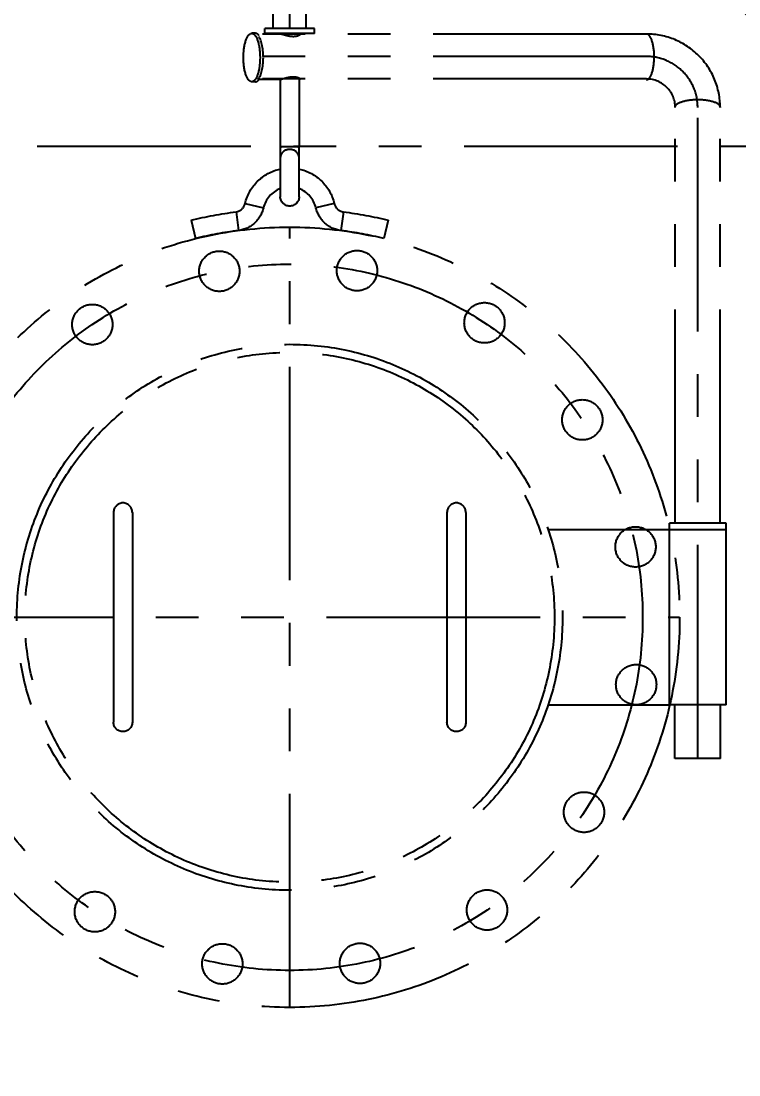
# Model space of a CAD drawing. Header units: millimetres. Extents: x -46397 to 283259, y -8690 to 23983.
# Drawn here: x 272685 to 273219, y 6059 to 6842 of the extents above; entities that cross this region are included whole.
import ezdxf

# ---------------------------------------------------------------- set-up
doc = ezdxf.new("R2010")
doc.units = ezdxf.units.MM
doc.linetypes.add('PHANTOM', pattern=[63.5, 31.75, -6.35, 6.35, -6.35, 6.35, -6.35])
doc.layers.get('Defpoints').update_dxf_attribs({"lineweight": 0})
doc.layers.add('PHANTOM 2', color=8, linetype='Continuous', lineweight=0)
doc.styles.add('GHI CHÚ 1', font='isocp_IV25.ttf', dxfattribs={"width": 0.8})
doc.dimstyles.new('1-30SCALE', dxfattribs={"dimtxt": 75, "dimasz": 75, "dimexe": 37.5, "dimexo": 30, "dimgap": 30, "dimtad": 1, "dimtoh": 1, "dimdec": 0, "dimdsep": 46, "dimtxsty": 'GHI CHÚ 1', "dimcen": 0.09, "dimclrd": 256, "dimclre": 256, "dimclrt": 2, "dimadec": 0, "dimazin": 0, "dimtfac": 1, "dimtdec": 0, "dimtofl": 0, "dimtmove": 0, "dimatfit": 3, "dimfxl": 1, "dimlwd": 0, "dimlwe": 0, "dimarcsym": 0})

# ---------------------------------------------------------------- blocks, each defined once
blk = doc.blocks.new('BO-3')
at = {"color": 251, "linetype": 'PHANTOM', "ltscale": 5, "extrusion": (0, 1, 0)}
for p, q in [((-12.16, 4565.31), (-12.16, 4576.96)), ((0, 4565.31), (0, 4576.96)), ((12.16, 4565.31), (12.16, 4576.96)), ((-25.4, 4561.7), (-28.22, 4561.7)), ((18.42, 4565.31), (-18.42, 4565.31)), ((-18.42, 4561.52), (-18.42, 4565.31)), ((18.42, 4561.52), (-18.42, 4561.52)), ((-7, 4561.52), (-7, 4561.16)), ((7, 4561.52), (7, 4560.12)), ((18.42, 4561.52), (18.42, 4565.31)), ((7, 4528.56), (7, 4477.27)), ((-25.4, 4525.7), (-28.22, 4525.7)), ((-7.54, 4527.47), (-23.37, 4527.47)), ((-7, 4527.52), (-7, 4477.27)), ((606, 4477.61), (-606, 4477.61)), ((-7, 4477.27), (-7, 4469.01)), ((7, 4469.01), (7, 4477.27)), ((-7, 4469.01), (-7, 4440.27)), ((7, 4440.27), (7, 4469.01)), ((-33.14, 4435.13), (-19.5, 4432.01)), ((33.14, 4435.13), (19.5, 4432.01)), ((-39.92, 4428.98), (-38.12, 4415.1)), ((39.92, 4428.98), (38.12, 4415.1)), ((-73.29, 4422.81), (-70, 4409.2)), ((73.29, 4422.81), (70, 4409.2)), ((-131.01, 4205.62), (-131.01, 4049.62)), ((-117.01, 4205.62), (-117.01, 4049.62)), ((116.99, 4205.62), (116.99, 4049.62)), ((130.99, 4205.62), (130.99, 4049.62)), ((324.56, 4197.62), (282.36, 4197.62)), ((282.36, 4192.62), (282.36, 4197.62)), ((324.56, 4192.62), (282.36, 4192.62)), ((324.56, 4192.62), (282.36, 4192.62)), ((282.36, 4062.62), (282.36, 4192.62)), ((282.36, 4062.64), (282.36, 4192.59)), ((324.56, 4192.62), (324.56, 4197.62)), ((324.56, 4062.62), (324.56, 4192.62)), ((192.22, 4062.61), (282.36, 4062.62)), ((324.56, 4062.62), (282.36, 4062.62)), ((286.46, 4022.64), (286.46, 4062.64)), ((320.46, 4022.64), (320.46, 4062.64)), ((320.46, 4022.64), (286.46, 4022.64))]:
    blk.add_line(p, q, dxfattribs=at)
at = {"color": 251, "linetype": 'PHANTOM', "ltscale": 5}
for p, q in [((265.46, 4544.47), (-28.22, 4544.47)), ((265.46, 4527.77), (-23.37, 4527.77)), ((286.76, 4197.62), (286.76, 4506.47)), ((303.46, 4022.62), (303.46, 4506.47)), ((0, 3837.62), (0, 4417.62)), ((282.36, 4192.62), (192.22, 4192.62)), ((-290, 4127.62), (290, 4127.62))]:
    blk.add_line(p, q, dxfattribs=at)
blk.add_lwpolyline([(-606, 4477.68), (-606, 4527.67, -0.28449), (-491.03, 4716.35, -0.238987), (491.03, 4716.35, -0.28449), (606, 4527.67), (606, 4477.68)], format="xyb", close=True, dxfattribs=at)
blk.add_lwpolyline([(320.16, 4197.62), (320.16, 4506.47, 0.414214), (265.46, 4561.17), (-23.91, 4561.17)], format="xyb", dxfattribs=at)
for centre, radius in [((0, 4127.62), 290), ((-52.33, 4384.85), 15), ((50.09, 4385.29), 15), ((0, 4127.62), 262.5), ((-146.79, 4345.24), 15), ((144.88, 4346.51), 15), ((0, 4127.62), 202.91), ((0, 4127.62), 196.91), ((217.62, 4274.4), 15), ((257.23, 4179.95), 15), ((257.68, 4077.53), 15), ((218.89, 3982.73), 15), ((146.79, 3909.99), 15), ((-144.88, 3908.72), 15), ((-50.09, 3869.94), 15), ((52.33, 3870.39), 15)]:
    blk.add_circle(centre, radius, dxfattribs=at)
for centre, radius, start, end in [((265.46, 4506.47), 38, 0, 90), ((265.46, 4506.47), 21.3, 0, 90), ((0, 4427.55), 20, 110.48732, 167.11491), ((0, 4427.55), 20, 12.88509, 69.51268), ((-40.94, 4436.92), 8, 277.36243, 347.11491), ((40.94, 4436.92), 8, 192.88509, 262.63757), ((0, 4120.05), 297.5, 97.36243, 103.60896), ((0, 4120.05), 297.5, 76.39104, 82.63757), ((-124.01, 4205.62), 7, 90, 180), ((-124.01, 4205.62), 7, 360, 90), ((123.99, 4205.62), 7, 90, 180), ((123.99, 4205.62), 7, 360, 90)]:
    blk.add_arc(centre, radius, start, end, dxfattribs=at)
at = {"color": 251, "linetype": 'PHANTOM', "ltscale": 5, "extrusion": (1.22465e-16, 0, -1)}
for centre, radius, start, end in [((0, 4427.55), 34, 12.88509, 78.11884), ((0, 4427.55), 34, 101.88116, 167.11491), ((0, 4440.27), 7, 180, 0), ((0, 4120.05), 311.5, 76.39104, 82.63757), ((40.94, 4436.92), 22, 192.88509, 262.63757), ((-40.94, 4436.92), 22, 277.36243, 347.11491), ((0, 4120.05), 311.5, 97.36243, 103.60896), ((124.01, 4049.62), 7, 270, 0), ((124.01, 4049.62), 7, 180, 270), ((-123.99, 4049.62), 7, 270, 0), ((-123.99, 4049.62), 7, 180, 270)]:
    blk.add_arc(centre, radius, start, end, dxfattribs=at)
at = {"color": 251, "linetype": 'PHANTOM', "ltscale": 5}
for centre, major_axis, ratio, start_param, end_param in [((-28.22, 4543.7), (0, -18), 0.34202, -4.712392, 1.570793), ((-25.4, 4543.7), (0, 18), 0.34202, -0.436952, 0), ((265.31, 4544.17), (-0.01, -17), 0.34202, 0.001492, 3.141767), ((-25.4, 4543.7), (0, -17), 0.34202, 0.286133, 2.70464), ((-25.4, 4543.7), (0, -18), 0.34202, 0, 0.436952), ((303.46, 4506.47), (17, -0.01), 0.34202, 0.000178, 3.141767), ((0, 4469.01), (7, 0), 0.916548, 0, 3.141593)]:
    blk.add_ellipse(centre, major_axis=major_axis, ratio=ratio, start_param=start_param, end_param=end_param, dxfattribs=at)
for points, knots in [([(7, 4561.17), (7.19, 4561.19), (7.36, 4561.21), (7.67, 4561.21), (7.8, 4561.18), (7.96, 4561.09), (7.99, 4561.02), (7.94, 4560.84), (7.86, 4560.73), (7.61, 4560.49), (7.43, 4560.36), (7.01, 4560.12), (6.75, 4559.99), (6.14, 4559.74), (5.79, 4559.62), (5, 4559.42), (4.57, 4559.34), (3.67, 4559.24), (3.19, 4559.21), (2.23, 4559.21), (1.72, 4559.24), (0.67, 4559.34), (0.13, 4559.42), (-0.93, 4559.62), (-1.46, 4559.74), (-2.47, 4559.99), (-2.96, 4560.12), (-3.86, 4560.36), (-4.3, 4560.49), (-5.15, 4560.73), (-5.55, 4560.84), (-6.27, 4561.02), (-6.59, 4561.09), (-7.14, 4561.18), (-7.37, 4561.21), (-7.54, 4561.21), (-7.54, 4561.21), (-7.54, 4561.21)], [11.095451, 11.095451, 11.095451, 11.095451, 12.26863, 12.26863, 13.80062, 13.80062, 15.332609, 15.332609, 16.864598, 16.864598, 18.396588, 18.396588, 19.931756, 19.931756, 21.466924, 21.466924, 23.002092, 23.002092, 24.53726, 24.53726, 26.072427, 26.072427, 27.607593, 27.607593, 29.142759, 29.142759, 30.677925, 30.677925, 32.209911, 32.209911, 33.741896, 33.741896, 35.273881, 35.273881, 36.805867, 36.805867, 36.805924, 36.805924, 36.805924, 36.805924]), ([(-7.54, 4527.47), (-7.37, 4527.47), (-7.14, 4527.49), (-6.59, 4527.59), (-6.27, 4527.66), (-5.55, 4527.84), (-5.15, 4527.95), (-4.3, 4528.19), (-3.86, 4528.31), (-2.96, 4528.56), (-2.47, 4528.69), (-1.46, 4528.94), (-0.93, 4529.05), (0.13, 4529.25), (0.67, 4529.33), (1.72, 4529.44), (2.23, 4529.47), (3.19, 4529.47), (3.67, 4529.44), (4.57, 4529.33), (5, 4529.25), (5.79, 4529.05), (6.14, 4528.94), (6.75, 4528.69), (7.01, 4528.56), (7.43, 4528.31), (7.61, 4528.19), (7.86, 4527.95), (7.94, 4527.84), (7.99, 4527.66), (7.96, 4527.59), (7.8, 4527.49), (7.67, 4527.47), (7.36, 4527.47), (7.19, 4527.48), (7, 4527.51)], [12.268687, 12.268687, 12.268687, 12.268687, 13.800618, 13.800618, 15.332605, 15.332605, 16.864593, 16.864593, 18.39658, 18.39658, 19.93175, 19.93175, 21.46692, 21.46692, 23.00209, 23.00209, 24.53726, 24.53726, 26.072425, 26.072425, 27.607589, 27.607589, 29.142754, 29.142754, 30.677918, 30.677918, 32.209905, 32.209905, 33.741892, 33.741892, 35.273879, 35.273879, 36.805867, 36.805867, 37.979046, 37.979046, 37.979046, 37.979046]), ([(-7, 4477.27), (-7, 4477.27), (-7, 4477.27), (-6.99, 4477.31), (-6.83, 4477.35), (-6.22, 4477.44), (-5.77, 4477.48), (-4.63, 4477.56), (-3.92, 4477.59), (-2.52, 4477.65), (-1.86, 4477.66), (-0.91, 4477.68), (-0.63, 4477.68), (-0.12, 4477.68), (0.11, 4477.68), (0.62, 4477.68), (0.91, 4477.68), (1.94, 4477.66), (2.67, 4477.64), (4.13, 4477.58), (4.84, 4477.54), (5.88, 4477.47), (6.25, 4477.43), (6.83, 4477.35), (6.99, 4477.31), (7, 4477.27), (7, 4477.27), (7, 4477.27)], [-0.054975, -0.054975, -0.054975, -0.054975, 0, 0, 2.554471, 2.554471, 5.077984, 5.077984, 7.725002, 7.725002, 9.779262, 9.779262, 10.631761, 10.631761, 11.308933, 11.308933, 12.17025, 12.17025, 14.458294, 14.458294, 17.184717, 17.184717, 19.377883, 19.377883, 21.950056, 21.950056, 22.005031, 22.005031, 22.005031, 22.005031])]:
    blk.add_open_spline(points, degree=3, knots=knots, dxfattribs=at)
blk = doc.blocks.new('*D1393')
at = {"layer": 'Defpoints', "color": 0, "transparency": 16777216}
for p in [(271771.58, 7155.1), (272884.75, 7155.1, -1.5), (272884.75, 4843.07, -1.5)]:
    blk.add_point(p, dxfattribs=at)
at = {"layer": 'PHANTOM 2', "linetype": 'Continuous', "lineweight": 0, "transparency": 16777216}
for p, q in [((272854.75, 7155.1), (271741.58, 7155.1)), ((271771.58, 4933.07), (271771.58, 7065.1)), ((272854.75, 4843.07), (271741.58, 4843.07))]:
    blk.add_line(p, q, dxfattribs=at)
at = {"layer": 'PHANTOM 2', "transparency": 16777216}
for points in [[(271756.58, 7065.1), (271786.58, 7065.1), (271771.58, 7155.1)], [(271756.58, 4933.07), (271786.58, 4933.07), (271771.58, 4843.07)]]:
    blk.add_solid(points, dxfattribs=at)
at = {"layer": 'PHANTOM 2', "color": 2, "transparency": 16777216, "insert": (271692.22, 5999.09), "char_height": 95, "attachment_point": 5, "rotation": 90, "style": 'GHI CHÚ 1'}
blk.add_mtext('2312', dxfattribs=at)

msp = doc.modelspace()

# ---------------------------------------------------------------- hatches: boundary and pattern name
h = msp.add_hatch()
h.set_pattern_fill('AR-HBONE', color=1, scale=0.3)
h.set_pattern_definition([(45, (5396.137, -4000), (0, 43.1052294), [91.44, -30.48]), (135, (5417.69, -3978.447), (4e-15, 43.1052294), [91.44, -30.48])])
edge = h.paths.add_edge_path()
edge.add_line((273540.75, 5199.26), (273540.75, 6798.91))
edge.add_arc((273280.89, 6800.56), 259.87, 359.63599, 423.11697)
edge.add_arc((272884.75, 6019.1), 1136, 63.11833, 116.88162)
edge.add_arc((272488.61, 6800.56), 259.87, 116.88292, 180.36389)
edge.add_line((272228.75, 6798.91), (272228.75, 5199.26))
edge.add_arc((272488.61, 5197.61), 259.87, 179.63597, 243.11695)
edge.add_arc((272884.75, 5979.07), 1136, 243.11832, 296.88161)
edge.add_arc((273280.89, 5197.61), 259.87, 296.8829, 360.36387)
edge = h.paths.add_edge_path(flags=16)
edge.add_line((272278.75, 5199.09), (272278.75, 6799.08))
edge.add_arc((272488.61, 6800.56), 209.87, 116.88305, 180.40508, ccw=False)
edge.add_arc((272884.75, 6019.1), 1086, 63.11836, 116.88165, ccw=False)
edge.add_arc((273280.89, 6800.56), 209.87, -0.40506, 63.11697, ccw=False)
edge.add_line((273490.75, 6799.08), (273490.75, 5199.09))
edge.add_arc((273280.89, 5197.61), 209.87, -63.11697, 0.40506, ccw=False)
edge.add_arc((272884.75, 5979.07), 1086, 243.11835, 296.88164, ccw=False)
edge.add_arc((272488.61, 5197.61), 209.87, 179.59492, 243.11695, ccw=False)

# ---------------------------------------------------------------- block references
msp.add_blockref('BO-3', (272884.75, 2271.41, -1.5))

# ---------------------------------------------------------------- dimensions: what is measured, and where the dimension line sits
at = {"layer": 'PHANTOM 2'}
dim = msp.add_linear_dim(base=(271771.58, 7155.1), p1=(272884.75, 4843.07, -1.5), p2=(272884.75, 7155.1, -1.5), angle=90, dimstyle='1-30SCALE', override={"dimtxt": 95, "dimasz": 90, "dimexe": 30, "dimtmove": 1}, dxfattribs=at)
dim.commit()
dim.dimension.update_dxf_attribs({"geometry": '*D1393', "text_midpoint": (271692.22, 5999.09)})

doc.saveas('drawing.dxf')
